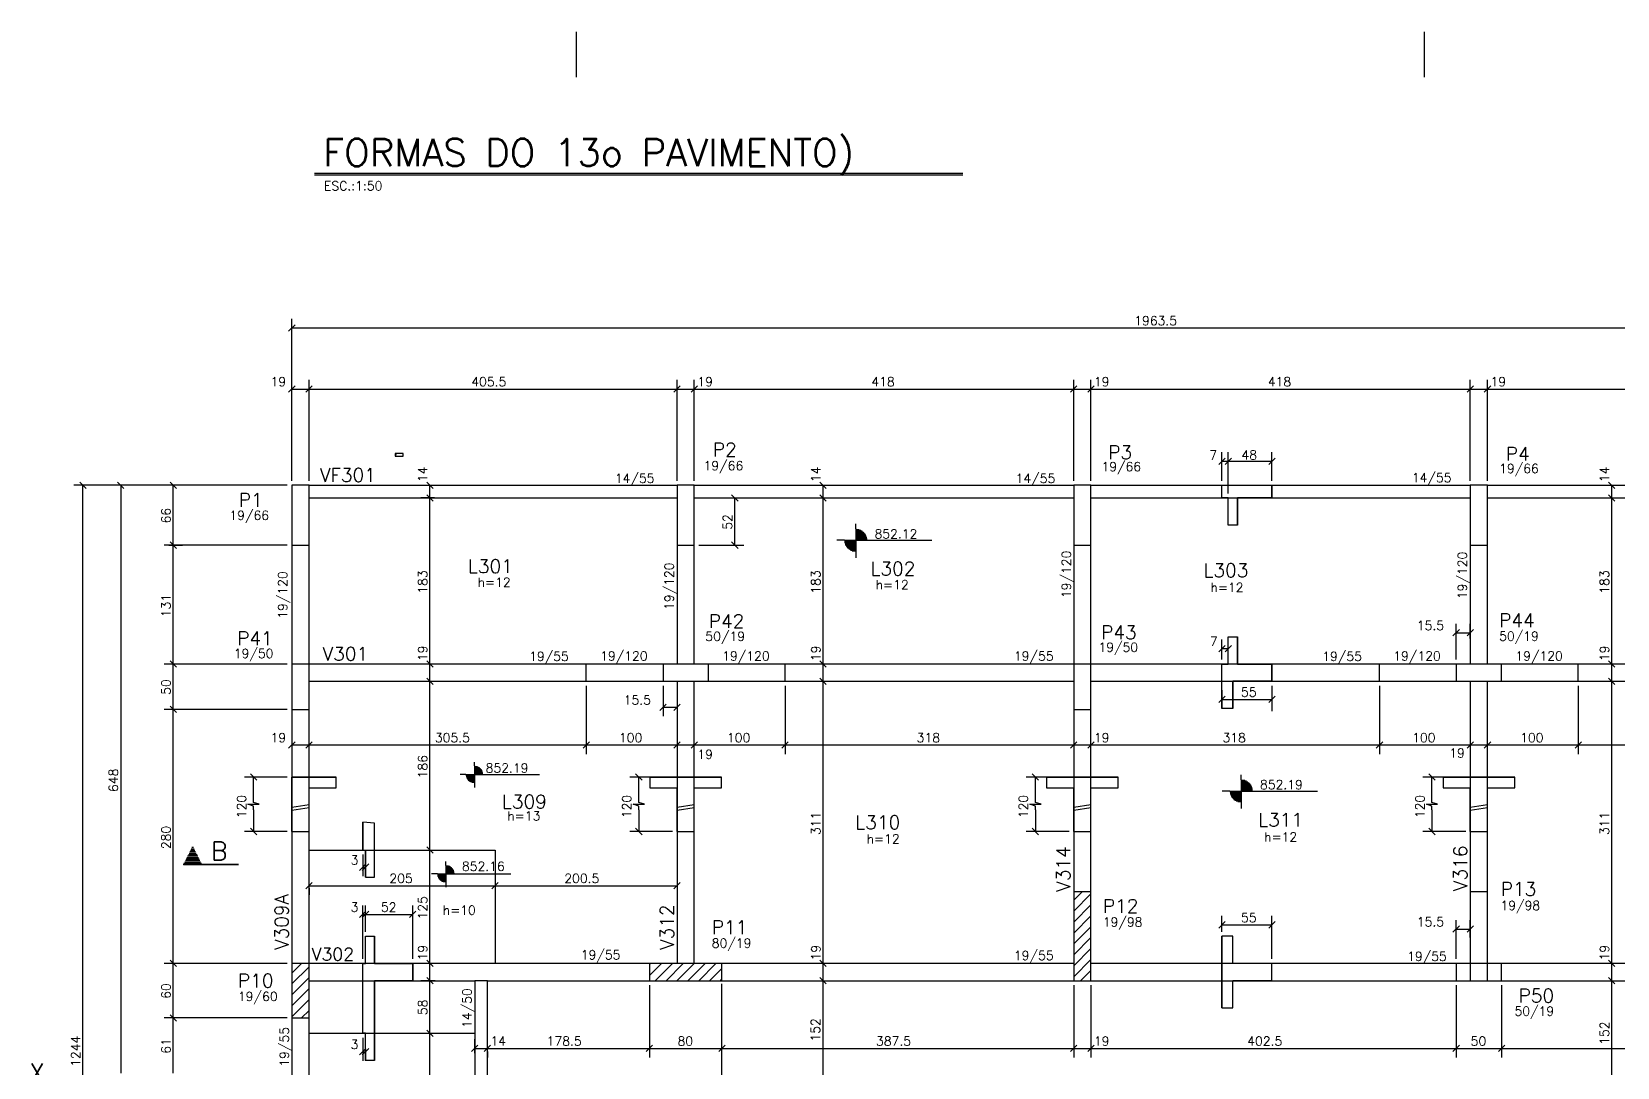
# Model space of a CAD drawing. Extents: x 892 to 4935, y 1591 to 3707.
# Drawn here: x 892 to 2639, y 2566 to 3707 of the extents above; entities that cross this region are included whole.
import ezdxf

# ---------------------------------------------------------------- set-up
doc = ezdxf.new("R2010")
doc.units = 0
doc.header["$MEASUREMENT"] = 0
doc.linetypes.add('ESTILO_TQS_0004', pattern=[2, 0.5, -0.4, 0.1, -0.4, 0.1, -0.5])
for name, color, linetype in [('1', 1, 'CONTINUOUS'), ('2', 2, 'CONTINUOUS'), ('3', 3, 'CONTINUOUS'), ('4', 4, 'CONTINUOUS'), ('6', 6, 'CONTINUOUS'), ('7', 7, 'CONTINUOUS'), ('8', 8, 'CONTINUOUS'), ('9', 9, 'CONTINUOUS')]:
    doc.layers.add(name, color=color, linetype=linetype)
doc.styles.get("Standard").update_dxf_attribs({"font": 'ROMANS.SHX'})

msp = doc.modelspace()

# ---------------------------------------------------------------- linework, layer by layer
at = {"layer": '1', "linetype": 'Continuous'}
for p, q in [((1063.251393, 2796.914114), (1076.015448, 2796.914114)), ((1064.049142, 2798.509611), (1075.217699, 2798.509611)), ((1064.846896, 2800.105114), (1074.419939, 2800.105114)), ((1065.644645, 2801.700612), (1073.62219, 2801.700612)), ((1066.442393, 2803.296115), (1072.824441, 2803.296115)), ((1067.240142, 2804.891612), (1072.026693, 2804.891612)), ((1068.037896, 2806.487163), (1071.228944, 2806.487163)), ((1068.835645, 2808.082666), (1070.594596, 2808.082666)), ((1120.060348, 2788.936563), (1059.262597, 2788.936563)), ((1059.403645, 2789.023514), (1120.060348, 2789.023514)), ((1060.060345, 2790.532066), (1079.20649, 2790.532066)), ((1060.858094, 2792.127563), (1078.408693, 2792.127563)), ((1061.655842, 2793.723066), (1077.610945, 2793.723066)), ((1062.453645, 2795.318563), (1076.813196, 2795.318563))]:
    msp.add_line(p, q, dxfattribs=at)
msp.add_lwpolyline([(1292.653678, 3239.240457), (1301.598354, 3239.240457), (1301.598354, 3242.104215), (1292.653678, 3242.104215), (1292.653678, 3239.240457)], dxfattribs=at)
at = {"layer": '2', "linetype": 'Continuous'}
for p, q in [((1175.346966, 3376.858025), (1182.418034, 3383.929093)), ((1175.346966, 3309.597604), (1182.418034, 3316.668672)), ((1194.346966, 3309.597604), (1201.418034, 3316.668672)), ((1194.346966, 3309.597604), (1201.418034, 3316.668672)), ((1599.846966, 3309.597604), (1606.918034, 3316.668672)), ((1599.846966, 3309.597604), (1606.918034, 3316.668672)), ((1618.846966, 3309.597604), (1625.918034, 3316.668672)), ((1618.846966, 3309.597604), (1625.918034, 3316.668672)), ((2036.846966, 3309.597604), (2043.918034, 3316.668672)), ((2036.846966, 3309.597604), (2043.918034, 3316.668672)), ((2055.846966, 3309.597604), (2062.918034, 3316.668672)), ((2055.846966, 3309.597604), (2062.918034, 3316.668672)), ((2473.846966, 3309.597604), (2480.918034, 3316.668672)), ((2473.846966, 3309.597604), (2480.918034, 3316.668672)), ((2492.846966, 3309.597604), (2499.918034, 3316.668672)), ((2492.846966, 3309.597604), (2499.918034, 3316.668672)), ((2200.262317, 3229.908119), (2207.333385, 3236.979187)), ((2207.262317, 3229.908119), (2214.333385, 3236.979187)), ((2207.262317, 3229.908119), (2214.333385, 3236.979187)), ((2255.262317, 3229.908119), (2262.333385, 3236.979187)), ((952.312395, 3203.502466), (945.241328, 3210.573534)), ((986.779232, 3210.573534), (993.8503, 3203.502466)), ((1051.842067, 3203.502466), (1044.770999, 3210.573534)), ((1334.634802, 3203.502466), (1327.563734, 3210.573534)), ((1767.812529, 3203.502466), (1760.741461, 3210.573534)), ((2636.84433, 3203.502466), (2629.773263, 3210.573534)), ((1334.634802, 3189.502466), (1327.563734, 3196.573534)), ((1334.634802, 3189.502466), (1327.563734, 3196.573534)), ((1334.634802, 3189.502466), (1327.563734, 3196.573534)), ((1670.521074, 3189.502466), (1663.450006, 3196.573534)), ((1767.812529, 3189.502466), (1760.741461, 3196.573534)), ((1767.812529, 3189.502466), (1760.741461, 3196.573534)), ((2636.84433, 3189.502466), (2629.773263, 3196.573534)), ((2636.84433, 3189.502466), (2629.773263, 3196.573534)), ((1051.842067, 3137.502466), (1044.770999, 3144.573534)), ((1051.842067, 3137.502466), (1044.770999, 3144.573534)), ((1051.842067, 3137.502466), (1044.770999, 3144.573534)), ((1670.521074, 3137.502466), (1663.450006, 3144.573534)), ((1670.521074, 3137.502466), (1663.450006, 3144.573534)), ((2458.346966, 3040.953609), (2465.418034, 3048.024676)), ((2473.846966, 3040.953609), (2480.918034, 3048.024676)), ((2200.262317, 3023.490405), (2207.333385, 3030.561473)), ((2207.262317, 3023.490405), (2214.333385, 3030.561473)), ((1051.842067, 3006.502466), (1044.770999, 3013.573534)), ((1051.842067, 3006.502466), (1044.770999, 3013.573534)), ((1334.634802, 3006.502466), (1327.563734, 3013.573534)), ((1334.634802, 3006.502466), (1327.563734, 3013.573534)), ((1767.812529, 3006.502466), (1760.741461, 3013.573534)), ((1767.812529, 3006.502466), (1760.741461, 3013.573534)), ((2636.84433, 3006.502466), (2629.773263, 3013.573534)), ((2636.84433, 3006.502466), (2629.773263, 3013.573534)), ((1334.634802, 2987.502466), (1327.563734, 2994.573534)), ((1334.634802, 2987.502466), (1327.563734, 2994.573534)), ((1334.634802, 2987.502466), (1327.563734, 2994.573534)), ((1767.812529, 2987.502466), (1760.741461, 2994.573534)), ((1767.812529, 2987.502466), (1760.741461, 2994.573534)), ((2636.84433, 2987.502466), (2629.773263, 2994.573534)), ((2636.84433, 2987.502466), (2629.773263, 2994.573534)), ((2200.262317, 2967.483467), (2207.333385, 2974.554535)), ((2255.262317, 2967.483467), (2262.333385, 2974.554535)), ((1051.842067, 2956.502466), (1044.770999, 2963.573534)), ((1051.842067, 2956.502466), (1044.770999, 2963.573534)), ((1584.346966, 2958.89854), (1591.418034, 2965.969608)), ((1599.846966, 2958.89854), (1606.918034, 2965.969608)), ((1175.346966, 2917.292242), (1182.418034, 2924.36331)), ((1194.346966, 2917.292242), (1201.418034, 2924.36331)), ((1194.346966, 2917.292242), (1201.418034, 2924.36331)), ((1499.846966, 2917.292242), (1506.918034, 2924.36331)), ((1499.846966, 2917.292242), (1506.918034, 2924.36331)), ((1599.846966, 2917.292242), (1606.918034, 2924.36331)), ((1599.846966, 2917.292242), (1606.918034, 2924.36331)), ((1618.846966, 2917.292242), (1625.918034, 2924.36331)), ((1618.846966, 2917.292242), (1625.918034, 2924.36331)), ((1718.846966, 2917.292242), (1725.918034, 2924.36331)), ((1718.846966, 2917.292242), (1725.918034, 2924.36331)), ((2036.846966, 2917.292242), (2043.918034, 2924.36331)), ((2036.846966, 2917.292242), (2043.918034, 2924.36331)), ((2055.846966, 2917.292242), (2062.918034, 2924.36331)), ((2055.846966, 2917.292242), (2062.918034, 2924.36331)), ((2373.846966, 2917.292242), (2380.918034, 2924.36331)), ((2373.846966, 2917.292242), (2380.918034, 2924.36331)), ((2473.846966, 2917.292242), (2480.918034, 2924.36331)), ((2473.846966, 2917.292242), (2480.918034, 2924.36331)), ((2492.846966, 2917.292242), (2499.918034, 2924.36331)), ((2492.846966, 2917.292242), (2499.918034, 2924.36331)), ((2592.846966, 2917.292242), (2599.918034, 2924.36331)), ((2592.846966, 2917.292242), (2599.918034, 2924.36331)), ((1140.240486, 2881.93779), (1133.169419, 2889.008857)), ((1564.740486, 2881.93779), (1557.669419, 2889.008857)), ((2001.740486, 2881.93779), (1994.669419, 2889.008857)), ((2438.740486, 2881.93779), (2431.669419, 2889.008857)), ((1140.240486, 2821.93779), (1133.169419, 2829.008857)), ((1564.740486, 2821.93779), (1557.669419, 2829.008857)), ((2001.740486, 2821.93779), (1994.669419, 2829.008857)), ((2438.740486, 2821.93779), (2431.669419, 2829.008857)), ((1334.634802, 2801.502466), (1327.563734, 2808.573534)), ((1334.634802, 2801.502466), (1327.563734, 2808.573534)), ((1253.509577, 2782.628406), (1260.580645, 2789.699474)), ((1256.509577, 2782.628406), (1263.580645, 2789.699474)), ((1194.346966, 2762.201029), (1201.418034, 2769.272096)), ((1399.346966, 2762.201029), (1406.418034, 2769.272096)), ((1399.346966, 2762.201029), (1406.418034, 2769.272096)), ((1599.846966, 2762.201029), (1606.918034, 2769.272096)), ((1253.509577, 2730.525856), (1260.580645, 2737.596924)), ((1256.509577, 2730.525856), (1263.580645, 2737.596924)), ((1256.509577, 2730.525856), (1263.580645, 2737.596924)), ((1308.509577, 2730.525856), (1315.580645, 2737.596924)), ((2200.262317, 2719.036682), (2207.333385, 2726.10775)), ((2255.262317, 2719.036682), (2262.333385, 2726.10775)), ((2458.346942, 2714.375395), (2465.41801, 2721.446463)), ((2473.846966, 2714.375395), (2480.918034, 2721.446463)), ((1051.842067, 2676.502466), (1044.770999, 2683.573534)), ((1051.842067, 2676.502466), (1044.770999, 2683.573534)), ((1051.842067, 2676.502466), (1044.770999, 2683.573534)), ((1334.634802, 2676.502466), (1327.563734, 2683.573534)), ((1334.634802, 2676.502466), (1327.563734, 2683.573534)), ((1334.634802, 2676.502466), (1327.563734, 2683.573534)), ((1334.634802, 2676.502466), (1327.563734, 2683.573534)), ((1767.812529, 2676.502466), (1760.741461, 2683.573534)), ((1767.812529, 2676.502466), (1760.741461, 2683.573534)), ((1767.812529, 2676.502466), (1760.741461, 2683.573534)), ((2636.84433, 2676.502466), (2629.773263, 2683.573534)), ((2636.84433, 2676.502466), (2629.773263, 2683.573534)), ((2636.84433, 2676.502466), (2629.773263, 2683.573534)), ((1334.634802, 2657.502466), (1327.563734, 2664.573534)), ((1334.634802, 2657.502466), (1327.563734, 2664.573534)), ((1334.634802, 2657.502466), (1327.563734, 2664.573534)), ((1767.812529, 2657.502466), (1760.741461, 2664.573534)), ((1767.812529, 2657.502466), (1760.741461, 2664.573534)), ((2636.84433, 2657.502466), (2629.773263, 2664.573534)), ((2636.84433, 2657.502466), (2629.773263, 2664.573534)), ((1051.842067, 2616.502466), (1044.770999, 2623.573534)), ((1051.842067, 2616.502466), (1044.770999, 2623.573534)), ((1334.634802, 2599.502466), (1327.563734, 2606.573534)), ((1334.634802, 2599.502466), (1327.563734, 2606.573534)), ((1253.509577, 2579.247118), (1260.580645, 2586.318186)), ((1256.509577, 2579.247118), (1263.580645, 2586.318186)), ((1376.846966, 2582.915112), (1383.918034, 2589.986179)), ((1376.846966, 2582.915112), (1383.918034, 2589.986179)), ((1390.846966, 2582.915112), (1397.918034, 2589.986179)), ((1390.846966, 2582.915112), (1397.918034, 2589.986179)), ((1569.346966, 2582.915112), (1576.418034, 2589.986179)), ((1569.346966, 2582.915112), (1576.418034, 2589.986179)), ((1649.346966, 2582.915112), (1656.418034, 2589.986179)), ((1649.346966, 2582.915112), (1656.418034, 2589.986179)), ((2036.846966, 2582.915112), (2043.918034, 2589.986179)), ((2036.846966, 2582.915112), (2043.918034, 2589.986179)), ((2055.846966, 2582.915112), (2062.918034, 2589.986179)), ((2055.846966, 2582.915112), (2062.918034, 2589.986179)), ((2458.346942, 2582.915112), (2465.41801, 2589.986179)), ((2458.346942, 2582.915112), (2465.41801, 2589.986179)), ((2508.346942, 2582.915112), (2515.41801, 2589.986179)), ((2508.346942, 2582.915112), (2515.41801, 2589.986179))]:
    msp.add_line(p, q, dxfattribs=at)
at = {"layer": '3', "linetype": 'Continuous'}
for p, q in [((1492.145506, 3706.941975), (1492.145506, 3656.942475)), ((2426.629615, 3706.941975), (2426.629615, 3656.942475)), ((1197.8825, 3207.038), (1603.3825, 3207.038)), ((1622.3825, 3207.038), (2040.3825, 3207.038)), ((2059.3825, 3207.038), (2477.3825, 3207.038)), ((2496.3825, 3207.038), (2914.3825, 3207.038)), ((1197.8825, 3193.038), (1603.3825, 3193.038)), ((1622.3825, 3193.038), (2040.3825, 3193.038)), ((2059.3825, 3193.038), (2477.3825, 3193.038)), ((2496.3825, 3193.038), (2914.3825, 3193.038)), ((1800.295707, 3158.901082), (1800.295707, 3164.405826)), ((1787.795707, 3146.401082), (1779.369002, 3146.401082)), ((1800.295659, 3145.60828), (1787.795659, 3145.60828)), ((1787.795707, 3146.401082), (1812.795707, 3146.401082)), ((1800.295707, 3158.901082), (1800.295707, 3133.901082)), ((1800.295707, 3158.293734), (1804.144831, 3158.293734)), ((1800.295707, 3157.500885), (1806.044169, 3157.500885)), ((1800.295707, 3156.708036), (1807.367965, 3156.708036)), ((1800.295707, 3155.915175), (1808.403226, 3155.915175)), ((1800.295707, 3155.122386), (1809.250565, 3155.122386)), ((1800.295707, 3154.329536), (1809.959575, 3154.329536)), ((1800.295707, 3153.536675), (1810.558911, 3153.536675)), ((1800.295707, 3152.743826), (1811.066933, 3152.743826)), ((1800.295707, 3151.950977), (1811.496087, 3151.950977)), ((1800.295707, 3151.158128), (1811.855145, 3151.158128)), ((1800.295707, 3150.365279), (1812.150451, 3150.365279)), ((1800.295707, 3149.572478), (1812.386723, 3149.572478)), ((1800.295707, 3148.779629), (1812.567302, 3148.779629)), ((1800.295707, 3147.98678), (1812.694712, 3147.98678)), ((1800.295707, 3147.193931), (1812.795707, 3147.193931)), ((1812.795707, 3146.401082), (1884.218455, 3146.401082)), ((1800.295659, 3144.815431), (1787.896653, 3144.815431)), ((1800.295659, 3144.022582), (1788.024016, 3144.022582)), ((1800.295659, 3143.229733), (1788.204642, 3143.229733)), ((1800.295659, 3142.436932), (1788.440915, 3142.436932)), ((1800.295659, 3141.644035), (1788.73622, 3141.644035)), ((1800.295659, 3140.851233), (1789.095279, 3140.851233)), ((1800.295659, 3140.058384), (1789.524432, 3140.058384)), ((1800.295659, 3139.265535), (1790.032454, 3139.265535)), ((1800.295659, 3138.472686), (1790.631839, 3138.472686)), ((1800.295659, 3137.679885), (1791.3408, 3137.679885)), ((1800.295659, 3136.886976), (1792.18814, 3136.886976)), ((1800.295659, 3136.094175), (1793.223401, 3136.094175)), ((1800.295659, 3135.301326), (1794.547196, 3135.301326)), ((1800.295659, 3134.508477), (1796.446582, 3134.508477)), ((1800.295707, 3133.901082), (1800.295707, 3127.032549)), ((1503.3825, 2991.038), (1503.3825, 3010.038)), ((1722.3825, 2991.038), (1722.3825, 3010.038)), ((2377.3825, 2991.038), (2377.3825, 3010.038)), ((2596.3825, 2991.038), (2596.3825, 3010.038)), ((1380.063365, 2897.72883), (1380.063365, 2901.857388)), ((1370.688365, 2888.35383), (1364.368337, 2888.35383)), ((1380.06333, 2887.759229), (1370.68833, 2887.759229)), ((1370.688365, 2888.35383), (1389.438365, 2888.35383)), ((1380.06333, 2887.164592), (1370.764075, 2887.164592)), ((1380.06333, 2886.569955), (1370.859598, 2886.569955)), ((1380.06333, 2885.975319), (1370.995067, 2885.975319)), ((1380.06333, 2885.380718), (1371.172272, 2885.380718)), ((1380.06333, 2884.786045), (1371.393751, 2884.786045)), ((1380.06333, 2884.191444), (1371.663044, 2884.191444)), ((1380.06333, 2883.596807), (1371.98491, 2883.596807)), ((1380.06333, 2883.00217), (1372.365926, 2883.00217)), ((1380.06333, 2888.35383), (1451.700979, 2888.35383)), ((1380.063365, 2897.72883), (1380.063365, 2878.97883)), ((1380.063365, 2897.273319), (1382.950209, 2897.273319)), ((1380.063365, 2896.678683), (1384.374713, 2896.678683)), ((1380.063365, 2896.084046), (1385.367559, 2896.084046)), ((1380.063365, 2895.4894), (1386.144005, 2895.4894)), ((1380.063365, 2894.894808), (1386.77951, 2894.894808)), ((1380.063365, 2894.300171), (1387.311266, 2894.300171)), ((1380.063365, 2893.705525), (1387.760769, 2893.705525)), ((1380.063365, 2893.110889), (1388.141786, 2893.110889)), ((1380.063365, 2892.516252), (1388.463651, 2892.516252)), ((1380.063365, 2891.921615), (1388.732945, 2891.921615)), ((1380.063365, 2891.326978), (1388.954423, 2891.326978)), ((1380.063365, 2890.732377), (1389.131628, 2890.732377)), ((1380.063365, 2890.13774), (1389.267062, 2890.13774)), ((1380.063365, 2889.543104), (1389.36262, 2889.543104)), ((1380.063365, 2888.948467), (1389.438365, 2888.948467)), ((2225.077511, 2882.555971), (2225.077511, 2888.060715)), ((1380.06333, 2882.407534), (1372.815465, 2882.407534)), ((1380.06333, 2881.812933), (1373.347186, 2881.812933)), ((1380.06333, 2881.218251), (1373.98269, 2881.218251)), ((1380.06333, 2880.62365), (1374.759136, 2880.62365)), ((1380.06333, 2880.029013), (1375.751983, 2880.029013)), ((1380.06333, 2879.434376), (1377.176522, 2879.434376)), ((1380.063365, 2878.97883), (1380.063365, 2873.827431)), ((2212.577511, 2870.055971), (2204.150807, 2870.055971)), ((2225.077464, 2869.263169), (2212.577464, 2869.263169)), ((2212.577511, 2870.055971), (2237.577511, 2870.055971)), ((2225.077464, 2868.47032), (2212.678458, 2868.47032)), ((2225.077464, 2867.677471), (2212.805821, 2867.677471)), ((2225.077464, 2866.884622), (2212.986447, 2866.884622)), ((2225.077464, 2866.091821), (2213.22272, 2866.091821)), ((2225.077464, 2865.298924), (2213.518025, 2865.298924)), ((2225.077511, 2882.555971), (2225.077511, 2857.555971)), ((2225.077511, 2881.948623), (2228.926636, 2881.948623)), ((2225.077511, 2881.155774), (2230.825974, 2881.155774)), ((2225.077511, 2880.362925), (2232.149769, 2880.362925)), ((2225.077511, 2879.570064), (2233.185031, 2879.570064)), ((2225.077511, 2878.777275), (2234.03237, 2878.777275)), ((2225.077511, 2877.984426), (2234.741379, 2877.984426)), ((2225.077511, 2877.191565), (2235.340716, 2877.191565)), ((2225.077511, 2876.398716), (2235.848738, 2876.398716)), ((2225.077511, 2875.605867), (2236.277892, 2875.605867)), ((2225.077511, 2874.813018), (2236.63695, 2874.813018)), ((2225.077511, 2874.020168), (2236.932255, 2874.020168)), ((2225.077511, 2873.227367), (2237.168528, 2873.227367)), ((2225.077511, 2872.434518), (2237.349106, 2872.434518)), ((2225.077511, 2871.641669), (2237.476517, 2871.641669)), ((2225.077511, 2870.84882), (2237.577511, 2870.84882)), ((2237.577511, 2870.055971), (2309.00026, 2870.055971)), ((2225.077464, 2864.506123), (2213.877083, 2864.506123)), ((2225.077464, 2863.713274), (2214.306237, 2863.713274)), ((2225.077464, 2862.920425), (2214.814259, 2862.920425)), ((2225.077464, 2862.127576), (2215.413644, 2862.127576)), ((2225.077464, 2861.334774), (2216.122605, 2861.334774)), ((2225.077464, 2860.541866), (2216.969945, 2860.541866)), ((2225.077464, 2859.749064), (2218.005206, 2859.749064)), ((2225.077464, 2858.956215), (2219.329001, 2858.956215)), ((2225.077464, 2858.163366), (2221.228387, 2858.163366)), ((2225.077511, 2857.555971), (2225.077511, 2850.687439)), ((1339.262932, 2778.76093), (1332.942903, 2778.76093)), ((1348.637896, 2778.166329), (1339.262896, 2778.166329)), ((1339.262932, 2778.76093), (1358.012932, 2778.76093)), ((1348.637896, 2778.76093), (1420.275545, 2778.76093)), ((1348.637932, 2788.13593), (1348.637932, 2792.264488)), ((1348.637932, 2788.13593), (1348.637932, 2769.38593)), ((1348.637932, 2787.680419), (1351.524775, 2787.680419)), ((1348.637932, 2787.085783), (1352.949279, 2787.085783)), ((1348.637932, 2786.491146), (1353.942125, 2786.491146)), ((1348.637932, 2785.8965), (1354.718571, 2785.8965)), ((1348.637932, 2785.301908), (1355.354076, 2785.301908)), ((1348.637932, 2784.707271), (1355.885832, 2784.707271)), ((1348.637932, 2784.112625), (1356.335335, 2784.112625)), ((1348.637932, 2783.517989), (1356.716352, 2783.517989)), ((1348.637932, 2782.923352), (1357.038217, 2782.923352)), ((1348.637932, 2782.328715), (1357.307511, 2782.328715)), ((1348.637932, 2781.734078), (1357.528989, 2781.734078)), ((1348.637932, 2781.139477), (1357.706194, 2781.139477)), ((1348.637932, 2780.54484), (1357.841628, 2780.54484)), ((1348.637932, 2779.950204), (1357.937186, 2779.950204)), ((1348.637932, 2779.355567), (1358.012932, 2779.355567)), ((1348.637896, 2777.571692), (1339.338641, 2777.571692)), ((1348.637896, 2776.977055), (1339.434164, 2776.977055)), ((1348.637896, 2776.382419), (1339.569633, 2776.382419)), ((1348.637896, 2775.787817), (1339.746838, 2775.787817)), ((1348.637896, 2775.193145), (1339.968317, 2775.193145)), ((1348.637896, 2774.598544), (1340.237611, 2774.598544)), ((1348.637896, 2774.003907), (1340.559476, 2774.003907)), ((1348.637896, 2773.40927), (1340.940492, 2773.40927)), ((1348.637896, 2772.814634), (1341.390031, 2772.814634)), ((1348.637896, 2772.220032), (1341.921752, 2772.220032)), ((1348.637896, 2771.625351), (1342.557256, 2771.625351)), ((1348.637896, 2771.03075), (1343.333702, 2771.03075)), ((1348.637896, 2770.436113), (1344.326549, 2770.436113)), ((1348.637896, 2769.841476), (1345.751088, 2769.841476)), ((1348.637932, 2769.38593), (1348.637932, 2764.234531)), ((2040.3825, 2749.610602), (2049.809898, 2759.038)), ((2040.3825, 2737.589786), (2059.3825, 2756.589786)), ((2040.3825, 2725.568971), (2059.3825, 2744.568971)), ((2040.3825, 2713.548156), (2059.3825, 2732.548156)), ((2040.3825, 2701.52734), (2059.3825, 2720.52734)), ((2040.3825, 2689.506525), (2059.3825, 2708.506525)), ((2040.3825, 2677.48571), (2059.3825, 2696.48571)), ((1178.8825, 2669.463595), (1189.456905, 2680.038)), ((1178.8825, 2657.442779), (1197.8825, 2676.442779)), ((1572.8825, 2666.77669), (1586.14381, 2680.038)), ((1572.8825, 2678.797506), (1574.122994, 2680.038)), ((1579.164625, 2661.038), (1598.164625, 2680.038)), ((1591.18544, 2661.038), (1610.18544, 2680.038)), ((1603.206255, 2661.038), (1622.206255, 2680.038)), ((1615.227071, 2661.038), (1634.227071, 2680.038)), ((1627.247886, 2661.038), (1646.247886, 2680.038)), ((1639.268701, 2661.038), (1652.8825, 2674.651799)), ((2040.3825, 2665.464895), (2059.3825, 2684.464895)), ((1178.8825, 2645.421964), (1197.8825, 2664.421964)), ((1651.289516, 2661.038), (1652.8825, 2662.630984)), ((2047.976421, 2661.038), (2059.3825, 2672.444079)), ((1178.8825, 2633.401149), (1197.8825, 2652.401149)), ((1178.8825, 2621.380334), (1197.8825, 2640.380334)), ((1189.560982, 2620.038), (1197.8825, 2628.359518))]:
    msp.add_line(p, q, dxfattribs=at)
for points in [[(1178.8825, 3141.038), (1178.8825, 3000.538)], [(1197.8825, 3010.038), (1197.8825, 3141.038)], [(1603.3825, 3141.038), (1603.3825, 3010.038)], [(1622.3825, 3010.038), (1622.3825, 3141.038)], [(2040.3825, 3141.038), (2040.3825, 3010.038)], [(2059.3825, 3010.038), (2059.3825, 3141.038)], [(2477.3825, 3141.038), (2477.3825, 3010.038)], [(2496.3825, 3010.038), (2496.3825, 3141.038)], [(1603.3825, 3010.038), (1197.8825, 3010.038)], [(2040.3825, 3010.038), (1622.3825, 3010.038)], [(2461.8825, 3010.038), (2059.3825, 3010.038)], [(2914.3825, 3010.038), (2511.8825, 3010.038)], [(1178.8825, 3000.538), (1178.8825, 2680.038)], [(1197.8825, 2991.038), (1603.3825, 2991.038)], [(1197.8825, 2680.038), (1197.8825, 2991.038)], [(1603.3825, 2991.038), (1603.3825, 2680.038)], [(1622.3825, 2991.038), (2040.3825, 2991.038)], [(1622.3825, 2680.038), (1622.3825, 2991.038)], [(2040.3825, 2991.038), (2040.3825, 2759.038)], [(2059.3825, 2991.038), (2461.8825, 2991.038)], [(2059.3825, 2759.038), (2059.3825, 2991.038)], [(2477.3825, 2991.038), (2477.3825, 2759.038)], [(2496.3825, 2759.038), (2496.3825, 2991.038)], [(2511.8825, 2991.038), (2914.3825, 2991.038)], [(1387.3825, 2680.038), (1197.8825, 2680.038)], [(1572.8825, 2680.038), (1387.3825, 2680.038)], [(2040.3825, 2680.038), (1652.8825, 2680.038)], [(2477.3825, 2680.038), (2059.3825, 2680.038)], [(2914.3825, 2680.038), (2496.3825, 2680.038)], [(1197.8825, 2661.038), (1380.3825, 2661.038)], [(1380.3825, 2661.038), (1380.3825, 2490.038)], [(1394.3825, 2661.038), (1380.3825, 2661.038)], [(1394.3825, 2661.038), (1572.8825, 2661.038)], [(1394.3825, 2509.038), (1394.3825, 2661.038)], [(1652.8825, 2661.038), (2040.3825, 2661.038)], [(2059.3825, 2661.038), (2477.3825, 2661.038)], [(2496.3825, 2661.038), (2914.3825, 2661.038)], [(1178.8825, 2620.038), (1178.8825, 2300.038)], [(1197.8825, 2300.038), (1197.8825, 2620.038)]]:
    msp.add_lwpolyline(points, dxfattribs=at)
at = {"layer": '3', "linetype": 'ESTILO_TQS_0004'}
for points in [[(1197.8825, 2805.038), (1402.8825, 2805.038), (1402.8825, 2680.038), (1197.8825, 2680.038), (1197.8825, 2805.038)], [(1197.8825, 2603.038), (1380.3825, 2603.038), (1380.3825, 2391.038), (1197.8825, 2391.038), (1197.8825, 2603.038)]]:
    msp.add_lwpolyline(points, dxfattribs=at)
at = {"layer": '6', "linetype": 'Continuous'}
for p, q in [((1203.758924, 3551.169598), (1918.238167, 3551.169598)), ((1203.758924, 3549.371558), (1918.238167, 3549.371558)), ((2203.797851, 3193.038), (2203.797851, 3207.038)), ((2203.797851, 3207.038), (2258.797851, 3207.038)), ((2258.797851, 3193.038), (2258.797851, 3207.038)), ((2203.797851, 3193.038), (2210.797851, 3193.038)), ((2210.797851, 3163.038), (2210.797851, 3193.038)), ((2220.797851, 3163.038), (2220.797851, 3193.038)), ((2220.797851, 3193.038), (2258.797851, 3193.038)), ((2210.797851, 3010.038), (2210.797851, 3040.038)), ((2220.797851, 3010.038), (2220.797851, 3040.038)), ((2203.797851, 2991.038), (2203.797851, 3010.038)), ((2203.797851, 3010.038), (2210.797851, 3010.038)), ((2220.797851, 3010.038), (2258.797851, 3010.038)), ((2258.797851, 2991.038), (2258.797851, 3010.038)), ((2203.797851, 2961.038), (2203.797851, 2991.038)), ((2215.797851, 2961.038), (2215.797851, 2991.038)), ((2215.797851, 2991.038), (2258.797851, 2991.038)), ((1178.8825, 2885.473324), (1197.8825, 2885.473324)), ((1178.8825, 2873.473324), (1178.8825, 2885.473324)), ((1197.8825, 2885.473324), (1227.8825, 2885.473324)), ((1573.3825, 2885.473324), (1603.3825, 2885.473324)), ((1603.3825, 2885.473324), (1622.3825, 2885.473324)), ((1622.3825, 2885.473324), (1652.3825, 2885.473324)), ((2010.3825, 2885.473324), (2040.3825, 2885.473324)), ((2040.3825, 2885.473324), (2059.3825, 2885.473324)), ((2059.3825, 2885.473324), (2089.3825, 2885.473324)), ((2447.3825, 2885.473324), (2477.3825, 2885.473324)), ((2477.3825, 2885.473324), (2496.3825, 2885.473324)), ((2496.3825, 2885.473324), (2526.3825, 2885.473324)), ((1178.8825, 2825.473324), (1178.8825, 2873.473324)), ((1197.8825, 2825.473324), (1197.8825, 2873.473324)), ((1197.8825, 2873.473324), (1227.8825, 2873.473324)), ((1573.3825, 2873.473324), (1603.3825, 2873.473324)), ((1603.3825, 2825.473324), (1603.3825, 2873.473324)), ((1622.3825, 2825.473324), (1622.3825, 2873.473324)), ((1622.3825, 2873.473324), (1652.3825, 2873.473324)), ((2010.3825, 2873.473324), (2040.3825, 2873.473324)), ((2040.3825, 2825.473324), (2040.3825, 2873.473324)), ((2059.3825, 2825.473324), (2059.3825, 2873.473324)), ((2059.3825, 2873.473324), (2089.3825, 2873.473324)), ((2447.3825, 2873.473324), (2477.3825, 2873.473324)), ((2477.3825, 2825.473324), (2477.3825, 2873.473324)), ((2496.3825, 2825.473324), (2496.3825, 2873.473324)), ((2496.3825, 2873.473324), (2526.3825, 2873.473324)), ((1257.045111, 2805.038), (1257.045111, 2835.931727)), ((1270.045111, 2775.038), (1270.045111, 2834.629581)), ((1178.8825, 2825.473324), (1197.8825, 2825.473324)), ((1603.3825, 2825.473324), (1622.3825, 2825.473324)), ((2040.3825, 2825.473324), (2059.3825, 2825.473324)), ((2477.3825, 2825.473324), (2496.3825, 2825.473324)), ((1257.045111, 2805.038), (1260.045111, 2805.038)), ((1260.045111, 2775.038), (1260.045111, 2805.038)), ((1260.045111, 2680.038), (1260.045111, 2710.038)), ((1270.045111, 2680.038), (1270.045111, 2710.038)), ((2203.797851, 2680.038), (2203.797851, 2710.038)), ((2215.797851, 2680.038), (2215.797851, 2710.038)), ((1257.045111, 2661.038), (1257.045111, 2680.038)), ((1257.045111, 2680.038), (1260.045111, 2680.038)), ((1270.045111, 2680.038), (1312.045111, 2680.038)), ((1312.045111, 2661.038), (1312.045111, 2680.038)), ((2203.797851, 2661.038), (2203.797851, 2680.038)), ((2258.797851, 2680.038), (2215.797851, 2680.038)), ((2258.797851, 2661.038), (2258.797851, 2680.038)), ((1257.045111, 2603.038), (1257.045111, 2661.038)), ((1270.045111, 2573.038), (1270.045111, 2661.038)), ((1270.045111, 2661.038), (1312.045111, 2661.038)), ((2203.797851, 2631.038), (2203.797851, 2661.038)), ((2215.797851, 2631.038), (2215.797851, 2661.038)), ((2258.797851, 2661.038), (2215.797851, 2661.038)), ((1257.045111, 2603.038), (1260.045111, 2603.038)), ((1260.045111, 2573.038), (1260.045111, 2603.038))]:
    msp.add_line(p, q, dxfattribs=at)
at = {"layer": '7', "linetype": 'Continuous'}
for points in [[(1178.8825, 3141.038), (1197.8825, 3141.038), (1197.8825, 3207.038), (1178.8825, 3207.038), (1178.8825, 3141.038)], [(1603.3825, 3141.038), (1622.3825, 3141.038), (1622.3825, 3207.038), (1603.3825, 3207.038), (1603.3825, 3141.038)], [(2040.3825, 3141.038), (2059.3825, 3141.038), (2059.3825, 3207.038), (2040.3825, 3207.038), (2040.3825, 3141.038)], [(2477.3825, 3141.038), (2496.3825, 3141.038), (2496.3825, 3207.038), (2477.3825, 3207.038), (2477.3825, 3141.038)], [(1178.8825, 2960.038), (1197.8825, 2960.038), (1197.8825, 3010.038), (1178.8825, 3010.038), (1178.8825, 2960.038)], [(1587.8825, 2991.038), (1637.8825, 2991.038), (1637.8825, 3010.038), (1587.8825, 3010.038), (1587.8825, 2991.038)], [(2040.3825, 2960.038), (2059.3825, 2960.038), (2059.3825, 3010.038), (2040.3825, 3010.038), (2040.3825, 2960.038)], [(2461.8825, 2991.038), (2511.8825, 2991.038), (2511.8825, 3010.038), (2461.8825, 3010.038), (2461.8825, 2991.038)], [(2040.3825, 2661.038), (2059.3825, 2661.038), (2059.3825, 2759.038), (2040.3825, 2759.038), (2040.3825, 2661.038)], [(2477.3825, 2661.038), (2496.3825, 2661.038), (2496.3825, 2759.038), (2477.3825, 2759.038), (2477.3825, 2661.038)], [(1178.8825, 2620.038), (1197.8825, 2620.038), (1197.8825, 2680.038), (1178.8825, 2680.038), (1178.8825, 2620.038)], [(1572.8825, 2661.038), (1652.8825, 2661.038), (1652.8825, 2680.038), (1572.8825, 2680.038), (1572.8825, 2661.038)], [(2461.882476, 2661.038), (2511.882476, 2661.038), (2511.882476, 2680.038), (2461.882476, 2680.038), (2461.882476, 2661.038)]]:
    msp.add_lwpolyline(points, dxfattribs=at)
at = {"layer": '8', "linetype": 'Continuous'}
for points in [[(2203.797851, 3207.038), (2258.797851, 3207.038), (2258.797851, 3193.038), (2220.797851, 3193.038), (2220.797851, 3163.038), (2210.797851, 3163.038), (2210.797851, 3193.038), (2203.797851, 3193.038), (2203.797851, 3207.038)], [(2210.797851, 3040.038), (2220.797851, 3040.038), (2220.797851, 3010.038), (2258.797851, 3010.038), (2258.797851, 2991.038), (2215.797851, 2991.038), (2215.797851, 2961.038), (2203.797851, 2961.038), (2203.797851, 3010.038), (2210.797851, 3010.038), (2210.797851, 3040.038)], [(1178.8825, 2885.473324), (1178.8825, 2873.473324), (1178.8825, 2852.304718), (1197.8825, 2855.093114), (1197.8825, 2873.473324), (1227.8825, 2873.473324), (1227.8825, 2885.473324), (1178.8825, 2885.473324)], [(1573.3825, 2885.473324), (1573.3825, 2873.473324), (1603.3825, 2873.473324), (1603.3825, 2852.304718), (1622.3825, 2855.093114), (1622.3825, 2873.473324), (1652.3825, 2873.473324), (1652.3825, 2885.473324), (1573.3825, 2885.473324)], [(2010.3825, 2885.473324), (2010.3825, 2873.473324), (2040.3825, 2873.473324), (2040.3825, 2852.304718), (2059.3825, 2855.093114), (2059.3825, 2873.473324), (2089.3825, 2873.473324), (2089.3825, 2885.473324), (2010.3825, 2885.473324)], [(2447.3825, 2885.473324), (2447.3825, 2873.473324), (2477.3825, 2873.473324), (2477.3825, 2852.304718), (2496.3825, 2855.093114), (2496.3825, 2873.473324), (2526.3825, 2873.473324), (2526.3825, 2885.473324), (2447.3825, 2885.473324)], [(1178.8825, 2825.473324), (1197.8825, 2825.473324), (1197.8825, 2851.36895), (1178.8825, 2848.580555), (1178.8825, 2825.473324)], [(1603.3825, 2825.473324), (1622.3825, 2825.473324), (1622.3825, 2851.36895), (1603.3825, 2848.580555), (1603.3825, 2825.473324)], [(2040.3825, 2825.473324), (2059.3825, 2825.473324), (2059.3825, 2851.36895), (2040.3825, 2848.580555), (2040.3825, 2825.473324)], [(2477.3825, 2825.473324), (2496.3825, 2825.473324), (2496.3825, 2851.36895), (2477.3825, 2848.580555), (2477.3825, 2825.473324)], [(1257.045111, 2835.931727), (1257.045111, 2805.038), (1260.045111, 2805.038), (1260.045111, 2775.038), (1270.045111, 2775.038), (1270.045111, 2834.629581), (1257.045111, 2835.931727)], [(1270.045111, 2710.038), (1270.045111, 2680.038), (1312.045111, 2680.038), (1312.045111, 2661.038), (1270.045111, 2661.038), (1270.045111, 2573.038), (1260.045111, 2573.038), (1260.045111, 2603.038), (1257.045111, 2603.038), (1257.045111, 2680.038), (1260.045111, 2680.038), (1260.045111, 2710.038), (1270.045111, 2710.038)], [(2203.797851, 2631.038), (2215.797851, 2631.038), (2215.797851, 2661.038), (2258.797851, 2661.038), (2258.797851, 2680.038), (2215.797851, 2680.038), (2215.797851, 2710.038), (2203.797851, 2710.038), (2203.797851, 2631.038)]]:
    msp.add_lwpolyline(points, dxfattribs=at)
at = {"layer": '9', "linetype": 'Continuous'}
for p, q in [((1178.8825, 3318.133138), (1178.8825, 3390.393559)), ((1178.8825, 3380.393559), (3142.3825, 3380.393559)), ((1178.8825, 3212.038), (1178.8825, 3323.133138)), ((1197.8825, 3212.038), (1197.8825, 3323.133138)), ((1603.3825, 3212.038), (1603.3825, 3323.133138)), ((1622.3825, 3212.038), (1622.3825, 3323.133138)), ((2040.3825, 3212.038), (2040.3825, 3323.133138)), ((2059.3825, 3212.038), (2059.3825, 3323.133138)), ((2477.3825, 3212.038), (2477.3825, 3323.133138)), ((2496.3825, 3212.038), (2496.3825, 3323.133138)), ((1178.8825, 3313.133138), (1197.8825, 3313.133138)), ((1197.8825, 3313.133138), (1603.3825, 3313.133138)), ((1603.3825, 3313.133138), (1622.3825, 3313.133138)), ((1622.3825, 3313.133138), (2040.3825, 3313.133138)), ((2040.3825, 3313.133138), (2059.3825, 3313.133138)), ((2059.3825, 3313.133138), (2477.3825, 3313.133138)), ((2477.3825, 3313.133138), (2496.3825, 3313.133138)), ((2496.3825, 3313.133138), (2914.3825, 3313.133138)), ((2203.797851, 3212.038), (2203.797851, 3243.443653)), ((2203.797851, 3233.443653), (2210.797851, 3233.443653)), ((2210.797851, 3198.038), (2210.797851, 3243.443653)), ((2210.797851, 3233.443653), (2258.797851, 3233.443653)), ((2258.797851, 3212.038), (2258.797851, 3243.443653)), ((985.314766, 3207.038), (938.776862, 3207.038)), ((948.776862, 1963.038), (948.776862, 3207.038)), ((1168.8825, 3207.038), (980.314766, 3207.038)), ((990.314766, 3207.038), (990.314766, 2559.038)), ((1173.8825, 3207.038), (1038.306533, 3207.038)), ((1048.306533, 3141.038), (1048.306533, 3207.038)), ((1331.099268, 3193.038), (1331.099268, 3207.038)), ((1334.421377, 3207.038), (1341.099268, 3207.038)), ((1764.276995, 3193.038), (1764.276995, 3207.038)), ((2633.308797, 3193.038), (2633.308797, 3207.038)), ((1336.099268, 3193.038), (1321.099268, 3193.038)), ((1329.313419, 3193.038), (1341.099268, 3193.038)), ((1331.099268, 3010.038), (1331.099268, 3193.038)), ((1663.949959, 3193.038), (1676.98554, 3193.038)), ((1666.98554, 3141.038), (1666.98554, 3193.038)), ((1764.276995, 3010.038), (1764.276995, 3193.038)), ((2633.308797, 3010.038), (2633.308797, 3193.038)), ((1173.8825, 3141.038), (1038.306533, 3141.038)), ((1043.306533, 3141.038), (1058.306533, 3141.038)), ((1048.306533, 3010.038), (1048.306533, 3141.038)), ((1627.3825, 3141.038), (1676.98554, 3141.038)), ((2461.8825, 3015.038), (2461.8825, 3054.489142)), ((2461.8825, 3044.489142), (2477.3825, 3044.489142)), ((2477.3825, 3037.994797), (2477.3825, 3054.489142)), ((2203.797851, 3015.038), (2203.797851, 3037.025939)), ((2203.797851, 3027.025939), (2210.797851, 3027.025939)), ((2210.797851, 3020.604303), (2210.797851, 3037.025939)), ((1173.8825, 3010.038), (1038.306533, 3010.038)), ((1048.306533, 2960.038), (1048.306533, 3010.038)), ((1331.099268, 2991.038), (1331.099268, 3010.038)), ((1764.276995, 2991.038), (1764.276995, 3010.038)), ((2633.308797, 2991.038), (2633.308797, 3010.038)), ((1331.099268, 2805.038), (1331.099268, 2991.038)), ((1764.276995, 2680.038), (1764.276995, 2991.038)), ((2633.308797, 2680.038), (2633.308797, 2991.038)), ((1503.3825, 2986.038), (1503.3825, 2910.827776)), ((1587.8825, 2986.038), (1587.8825, 2952.434074)), ((1603.3825, 2970.712276), (1603.3825, 2952.434074)), ((1722.3825, 2986.038), (1722.3825, 2910.827776)), ((2203.797851, 2981.134623), (2203.797851, 2961.019001)), ((2203.797851, 2971.019001), (2258.797851, 2971.019001)), ((2258.797851, 2986.038), (2258.797851, 2958.087314)), ((2377.3825, 2986.038), (2377.3825, 2910.827776)), ((2596.3825, 2986.038), (2596.3825, 2910.827776)), ((1173.8825, 2960.038), (1038.306533, 2960.038)), ((1048.306533, 2680.038), (1048.306533, 2960.038)), ((1587.8825, 2962.434074), (1603.3825, 2962.434074)), ((1722.3825, 2937.023474), (1722.3825, 2910.827776)), ((1178.8825, 2920.827776), (1197.8825, 2920.827776)), ((1197.8825, 2920.827776), (1503.3825, 2920.827776)), ((1503.3825, 2920.827776), (1603.3825, 2920.827776)), ((1603.3825, 2920.827776), (1622.3825, 2920.827776)), ((1622.3825, 2920.827776), (1722.3825, 2920.827776)), ((1722.3825, 2920.827776), (2040.3825, 2920.827776)), ((2040.3825, 2920.827776), (2059.3825, 2920.827776)), ((2059.3825, 2920.827776), (2377.3825, 2920.827776)), ((2377.3825, 2920.827776), (2477.3825, 2920.827776)), ((2477.3825, 2920.827776), (2496.3825, 2920.827776)), ((2496.3825, 2920.827776), (2596.3825, 2920.827776)), ((2596.3825, 2920.827776), (2914.3825, 2920.827776)), ((1173.8825, 2885.473324), (1126.704953, 2885.473324)), ((1136.704953, 2861.661047), (1136.704953, 2885.473324)), ((1574.873705, 2885.473324), (1551.204953, 2885.473324)), ((1561.204953, 2861.661047), (1561.204953, 2885.473324)), ((2011.873705, 2885.473324), (1988.204953, 2885.473324)), ((1998.204953, 2861.661047), (1998.204953, 2885.473324)), ((2448.873705, 2885.473324), (2425.204953, 2885.473324)), ((2435.204953, 2861.661047), (2435.204953, 2885.473324)), ((1136.704953, 2849.210181), (1136.704953, 2825.473324)), ((1561.204953, 2849.210181), (1561.204953, 2825.473324)), ((1998.204953, 2849.210181), (1998.204953, 2825.473324)), ((2435.204953, 2849.210181), (2435.204953, 2825.473324)), ((1173.8825, 2825.473324), (1126.704953, 2825.473324)), ((1598.3825, 2825.473324), (1551.204953, 2825.473324)), ((2035.3825, 2825.473324), (1988.204953, 2825.473324)), ((2472.3825, 2825.473324), (2425.204953, 2825.473324)), ((1257.045111, 2800.038), (1257.045111, 2776.16394)), ((1331.099268, 2680.038), (1331.099268, 2805.038)), ((1257.045111, 2786.16394), (1260.045111, 2786.16394)), ((1260.045111, 2787.047046), (1260.045111, 2776.16394)), ((1197.8825, 2765.736563), (1402.8825, 2765.736563)), ((1197.8825, 2763.04644), (1197.8825, 2755.736563)), ((1402.8825, 2765.986284), (1402.8825, 2755.736563)), ((1402.8825, 2765.736563), (1603.3825, 2765.736563)), ((1603.3825, 2770.950973), (1603.3825, 2755.736563)), ((1257.045111, 2685.038), (1257.045111, 2744.06139)), ((1260.045111, 2715.038), (1260.045111, 2744.06139)), ((1312.045111, 2685.038), (1312.045111, 2744.06139)), ((1257.045111, 2734.06139), (1260.045111, 2734.06139)), ((1260.045111, 2734.06139), (1312.045111, 2734.06139)), ((2203.797851, 2715.038), (2203.797851, 2732.572216)), ((2258.797851, 2685.038), (2258.797851, 2732.572216)), ((2461.882476, 2685.038), (2461.882476, 2727.910929)), ((2477.3825, 2708.54569), (2477.3825, 2727.910929)), ((2203.797851, 2722.572216), (2258.797851, 2722.572216)), ((2461.882476, 2717.910929), (2477.3825, 2717.910929)), ((1173.8825, 2680.038), (1038.306533, 2680.038)), ((1068.210717, 2680.038), (1038.306533, 2680.038)), ((1048.306533, 2620.038), (1048.306533, 2680.038)), ((1334.194031, 2680.038), (1321.099268, 2680.038)), ((1331.099268, 2661.038), (1331.099268, 2680.038)), ((1764.276995, 2661.038), (1764.276995, 2680.038)), ((2633.308797, 2661.038), (2633.308797, 2680.038)), ((1336.892285, 2661.038), (1321.099268, 2661.038)), ((1331.892285, 2661.038), (1321.099268, 2661.038)), ((1331.099268, 2603.038), (1331.099268, 2661.038)), ((1572.8825, 2656.038), (1572.8825, 2576.450645)), ((1652.8825, 2514.038), (1652.8825, 2657.547911)), ((1764.276995, 2509.038), (1764.276995, 2661.038)), ((2040.3825, 2656.038), (2040.3825, 2576.450645)), ((2059.3825, 2656.038), (2059.3825, 2576.450645)), ((2461.882476, 2656.038), (2461.882476, 2576.450645)), ((2511.882476, 2656.038), (2511.882476, 2576.450645)), ((2633.308797, 2509.038), (2633.308797, 2661.038)), ((2059.3825, 2651.038), (2059.3825, 2576.450645)), ((1173.8825, 2620.038), (1038.306533, 2620.038)), ((1048.306533, 2559.038), (1048.306533, 2620.038)), ((1257.045111, 2598.038), (1257.045111, 2572.782652)), ((1260.045111, 2585.880022), (1260.045111, 2572.782652)), ((1331.099268, 2490.038), (1331.099268, 2603.038)), ((1380.3825, 2581.181996), (1380.3825, 2596.450645)), ((1380.3825, 2586.450645), (1394.3825, 2586.450645)), ((1394.3825, 2586.450645), (1572.8825, 2586.450645)), ((1572.8825, 2586.450645), (1652.8825, 2586.450645)), ((1652.8825, 2586.450645), (2040.3825, 2586.450645)), ((2040.3825, 2586.450645), (2059.3825, 2586.450645)), ((2059.3825, 2586.450645), (2461.882476, 2586.450645)), ((2461.882476, 2586.450645), (2511.882476, 2586.450645)), ((2511.882476, 2586.450645), (2914.3825, 2586.450645)), ((1257.045111, 2582.782652), (1260.045111, 2582.782652)), ((1394.3825, 2582.819799), (1394.3825, 2576.450645))]:
    msp.add_line(p, q, dxfattribs=at)
for points in [[(1136.704953, 2849.210181), (1136.704953, 2853.360478), (1130.47952, 2855.435614), (1142.930385, 2855.435614), (1136.704953, 2857.510762), (1136.704953, 2861.661047)], [(1561.204953, 2849.210181), (1561.204953, 2853.360478), (1554.97952, 2855.435614), (1567.430385, 2855.435614), (1561.204953, 2857.510762), (1561.204953, 2861.661047)], [(1998.204953, 2849.210181), (1998.204953, 2853.360478), (1991.97952, 2855.435614), (2004.430385, 2855.435614), (1998.204953, 2857.510762), (1998.204953, 2861.661047)], [(2435.204953, 2849.210181), (2435.204953, 2853.360478), (2428.97952, 2855.435614), (2441.430385, 2855.435614), (2435.204953, 2857.510762), (2435.204953, 2861.661047)], [(1197.8825, 2805.038), (1402.8825, 2805.038), (1402.8825, 2680.038), (1197.8825, 2680.038), (1197.8825, 2805.038)], [(1197.8825, 2603.038), (1380.3825, 2603.038), (1380.3825, 2391.038), (1197.8825, 2391.038), (1197.8825, 2603.038)]]:
    msp.add_lwpolyline(points, dxfattribs=at)

# ---------------------------------------------------------------- texts
at = {"layer": '1', "linetype": 'Continuous'}
for s, height, p in [('C:\\Users\\Werebe\\OneDrive\\Jair\\TQS\\TQS\\Logo\\ALIMONTI.JPG', 0.051139, (1292.733541, 3240.672336)), ('B', 20, (1090.060348, 2793.936563))]:
    msp.add_text(s, height=height, dxfattribs=at).set_placement(p)
at = {"layer": '2', "linetype": 'Continuous'}
for s, p in [('ESC.:1:50', (1214.378407, 3532.095618)), ('1963.5', (2107.1325, 3383.393559)), ('19', (1155.54917, 3316.133138)), ('405.5', (1376.6325, 3316.133138)), ('19', (1625.71583, 3316.133138)), ('418', (1817.3825, 3316.133138)), ('19', (2062.71583, 3316.133138)), ('418', (2254.3825, 3316.133138)), ('19', (2499.71583, 3316.133138)), ('7', (2189.837027, 3235.254556)), ('48', (2225.246599, 3235.426569)), ('15.5', (2418.54917, 3047.489142)), ('7', (2190.464521, 3030.025939)), ('15.5', (1544.54917, 2965.434074)), ('55', (2224.797851, 2974.019001)), ('19', (1155.54917, 2923.827776)), ('305.5', (1336.571628, 2923.827776)), ('100', (1539.3825, 2923.827776)), ('100', (1658.3825, 2923.827776)), ('318', (1867.3825, 2923.827776)), ('19', (2062.71583, 2923.827776)), ('318', (2204.3825, 2923.827776)), ('100', (2413.3825, 2923.827776)), ('100', (2532.3825, 2923.827776)), ('19', (1625.71583, 2905.484642)), ('19', (2454.243766, 2906.954494)), ('3', (1243.711781, 2789.16394)), ('205', (1286.3825, 2768.736563)), ('200.5', (1479.1325, 2768.736563)), ('3', (1243.711781, 2737.06139)), ('52', (1277.045111, 2737.06139)), ('55', (2224.797851, 2725.572216)), ('15.5', (2418.549146, 2720.910929)), ('3', (1243.711781, 2585.782652)), ('14', (1397.71583, 2589.450645)), ('178.5', (1459.6325, 2589.450645)), ('80', (1603.8825, 2589.450645)), ('387.5', (1822.6325, 2589.450645)), ('19', (2062.71583, 2589.450645)), ('402.5', (2231.632488, 2589.450645)), ('50', (2477.882476, 2589.450645))]:
    msp.add_text(s, height=10, dxfattribs=at).set_placement(p)
for s, p in [('14', (1328.099268, 3210.37133)), ('14', (1761.276995, 3210.37133)), ('14', (2630.308797, 3210.37133)), ('66', (1045.306533, 3165.038)), ('52', (1663.98554, 3158.038)), ('183', (1328.099268, 3087.538)), ('183', (1761.276995, 3087.538)), ('183', (2630.308797, 3087.538)), ('131', (1045.306533, 3061.538)), ('19', (1328.099268, 3013.37133)), ('19', (1761.276995, 3013.37133)), ('19', (2630.308797, 3013.37133)), ('50', (1045.306533, 2976.038)), ('186', (1328.099268, 2884.038)), ('648', (987.314766, 2869.038)), ('120', (1128.471041, 2840.12403)), ('120', (1552.971041, 2840.12403)), ('120', (1989.971041, 2840.12403)), ('120', (2426.971041, 2840.12403)), ('280', (1045.306533, 2806.038)), ('311', (1761.276995, 2821.538)), ('311', (2630.308797, 2821.538)), ('125', (1328.099268, 2728.538)), ('19', (1328.099268, 2683.37133)), ('19', (1761.276995, 2683.37133)), ('19', (2630.308797, 2683.37133)), ('60', (1045.306533, 2641.038)), ('58', (1328.099268, 2623.038)), ('152', (1760.913653, 2593.94837)), ('152', (2630.308797, 2590.31495)), ('1244', (945.776862, 2566.038)), ('61', (1045.306533, 2580.538))]:
    msp.add_text(s, height=10, rotation=90, dxfattribs=at).set_placement(p)
at = {"layer": '3', "linetype": 'Continuous'}
for s, p in [('19/66', (1632.571929, 3223.603221)), ('19/66', (2070.949682, 3222.586373)), ('19/66', (2509.22338, 3220.550868)), ('14/55', (1534.765144, 3209.762469)), ('14/55', (1976.44993, 3209.594248)), ('14/55', (2412.999967, 3210.494175)), ('19/66', (1110.061196, 3168.841489)), ('852.12', (1820.953526, 3148.468487)), ('h=12', (1383.551586, 3095.13866)), ('h=12', (1822.238347, 3092.413897)), ('h=12', (2191.108411, 3089.471475)), ('50/19', (1634.524139, 3035.511422)), ('50/19', (2509.200918, 3035.747861)), ('19/50', (1114.930672, 3016.632038)), ('19/55', (1440.331697, 3013.452661)), ('19/120', (1518.596553, 3013.932287)), ('19/120', (1653.096553, 3013.932287)), ('19/55', (1974.574597, 3013.788)), ('19/50', (2067.643999, 3023.559815)), ('19/55', (2314.331697, 3013.452661)), ('19/120', (2392.596553, 3013.932287)), ('19/120', (2527.096553, 3013.932287)), ('852.19', (1392.484818, 2890.421236)), ('852.19', (2245.735331, 2872.123377)), ('h=13', (1416.284311, 2837.684408)), ('h=12', (1812.265241, 2812.31361)), ('h=12', (2250.254706, 2814.492662)), ('852.16', (1366.340969, 2782.148732)), ('h=10', (1345.16292, 2733.759765)), ('19/98', (2510.658066, 2738.913708)), ('19/98', (2072.437396, 2720.701858)), ('80/19', (1641.614664, 2697.414895)), ('19/55', (1497.218912, 2684.52174)), ('19/55', (1974.574597, 2683.788)), ('19/55', (2407.827143, 2682.851137)), ('19/60', (1119.536579, 2638.657279)), ('50/19', (2526.162152, 2622.476539))]:
    msp.add_text(s, height=10, dxfattribs=at).set_placement(p)
for s, p in [('19/120', (2037.225708, 3082.680876)), ('19/120', (2473.6325, 3081.494461)), ('19/120', (1173.690126, 3059.962102)), ('19/120', (1599.6325, 3069.630303)), ('14/50', (1376.97239, 2608.943139)), ('19/55', (1175.584154, 2566.251977))]:
    msp.add_text(s, height=10, rotation=90, dxfattribs=at).set_placement(p)
at = {"layer": '4', "linetype": 'Continuous'}
for s, height, p in [('P2', 15, (1642.71096, 3238.828533)), ('P3', 15, (2078.324766, 3235.802728)), ('P4', 15, (2516.422796, 3234.200977)), ('VF301', 15, (1209.783997, 3210.788)), ('P1', 15, (1120.389539, 3183.325072)), ('L301', 15, (1372.947883, 3110.371376)), ('L302', 15, (1816.494675, 3107.646613)), ('L303', 15, (2183.396709, 3105.878267)), ('P42', 15, (1638.261434, 3049.763963)), ('P44', 15, (2509.200918, 3050.747861)), ('P41', 15, (1118.667967, 3030.88458)), ('P43', 15, (2070.553428, 3037.468779)), ('V301', 15, (1212.8825, 3013.788)), ('L309', 15, (1410.379359, 2850.747774)), ('L310', 15, (1799.799233, 2828.001399)), ('L311', 15, (2243.693649, 2830.836556)), ('P13', 15, (2510.970354, 2754.538284)), ('P12', 15, (2072.437396, 2735.701858)), ('P11', 15, (1641.614664, 2712.414895)), ('V302', 14, (1200.683606, 2683.257613)), ('P10', 15, (1119.536579, 2653.657279)), ('P50', 15, (2530.572351, 2637.049746))]:
    msp.add_text(s, height=height, dxfattribs=at).set_placement(p)
for s, p in [('V314', (2036.356186, 2759.117046)), ('V316', (2473.91076, 2759.846749)), ('V309A', (1175.1325, 2695.038)), ('V312', (1599.6325, 2695.038))]:
    msp.add_text(s, height=15, rotation=90, dxfattribs=at).set_placement(p)
at = {"layer": '6', "linetype": 'Continuous'}
for s, height, p in [('FORMAS DO 13o PAVIMENTO)', 30, (1213.273471, 3558.693687)), ('X', 20, (889.693286, 2549.67382))]:
    msp.add_text(s, height=height, dxfattribs=at).set_placement(p)

doc.saveas('drawing.dxf')
